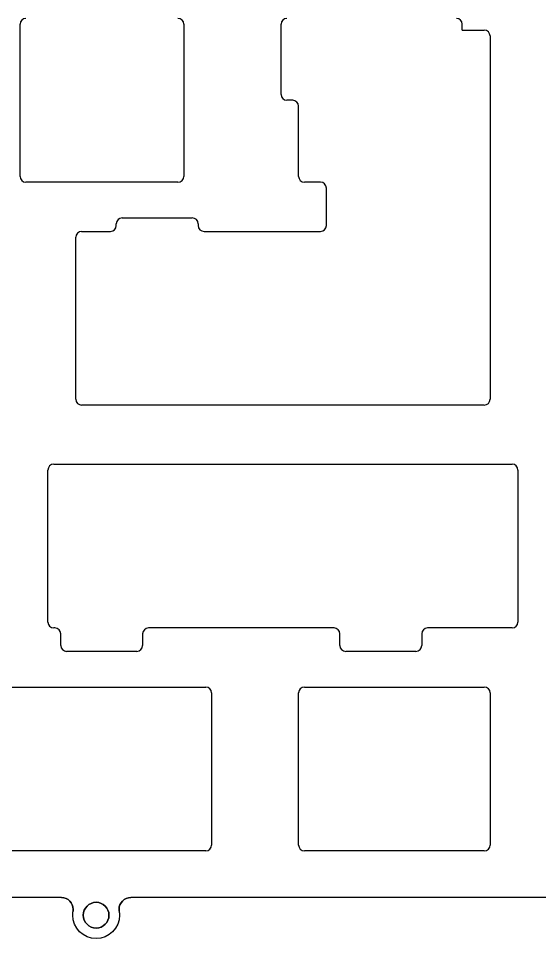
# Model space of a CAD drawing. Header units: inches. Extents: x 20 to 370, y 82 to 211.
# Drawn here: x 261.8 to 306.4, y 82 to 160.7 of the extents above; entities that cross this region are included whole.
import ezdxf

# ---------------------------------------------------------------- set-up
doc = ezdxf.new("R2010")
doc.units = ezdxf.units.IN
doc.header["$MEASUREMENT"] = 0
doc.layers.add('Layer 1', color=7, linetype='Continuous')

# ---------------------------------------------------------------- blocks, each defined once
blk = doc.blocks.new('block 7')
at = {"layer": 'Layer 1', "color": 250, "lineweight": 25, "true_color": 0x333333}
blk.add_lwpolyline([(266.482, 84.523), (266.482, 84.523)], dxfattribs=at)
blk = doc.blocks.new('block 8')
at = {"layer": 'Layer 1', "color": 250, "lineweight": 25, "true_color": 0x333333}
blk.add_lwpolyline([(265.482, 85.523), (265.482, 85.523)], dxfattribs=at)
blk = doc.blocks.new('block 9')
at = {"layer": 'Layer 1', "color": 250, "lineweight": 25, "true_color": 0x333333}
blk.add_lwpolyline([(266.44, 84.023), (266.44, 84.023)], dxfattribs=at)
blk = doc.blocks.new('block 10')
at = {"layer": 'Layer 1', "color": 250, "lineweight": 25, "true_color": 0x333333}
blk.add_lwpolyline([(268.44, 82.023), (268.44, 82.023)], dxfattribs=at)
blk = doc.blocks.new('block 11')
at = {"layer": 'Layer 1', "color": 250, "lineweight": 25, "true_color": 0x333333}
blk.add_lwpolyline([(270.44, 84.023), (270.44, 84.023)], dxfattribs=at)
blk = doc.blocks.new('block 53')
at = {"layer": 'Layer 1', "color": 250, "lineweight": 25, "true_color": 0x333333}
blk.add_lwpolyline([(267.34, 84.023), (267.34, 84.023)], dxfattribs=at)
blk = doc.blocks.new('block 54')
at = {"layer": 'Layer 1', "color": 250, "lineweight": 25, "true_color": 0x333333}
blk.add_lwpolyline([(268.44, 82.923), (268.44, 82.923)], dxfattribs=at)
blk = doc.blocks.new('block 55')
at = {"layer": 'Layer 1', "color": 250, "lineweight": 25, "true_color": 0x333333}
blk.add_lwpolyline([(269.54, 84.023), (269.54, 84.023)], dxfattribs=at)
blk = doc.blocks.new('block 68')
at = {"layer": 'Layer 1', "color": 250, "lineweight": 25, "true_color": 0x333333}
blk.add_lwpolyline([(270.44, 84.023), (270.44, 84.023)], dxfattribs=at)
blk = doc.blocks.new('block 69')
at = {"layer": 'Layer 1', "color": 250, "lineweight": 25, "true_color": 0x333333}
blk.add_lwpolyline([(270.398, 84.523), (270.398, 84.523)], dxfattribs=at)
blk = doc.blocks.new('block 70')
at = {"layer": 'Layer 1', "color": 250, "lineweight": 25, "true_color": 0x333333}
blk.add_lwpolyline([(271.398, 85.523), (271.398, 85.523)], dxfattribs=at)
blk = doc.blocks.new('block 71')
at = {"layer": 'Layer 1', "color": 250, "lineweight": 25, "true_color": 0x333333}
blk.add_lwpolyline([(270.398, 84.523), (270.398, 84.523)], dxfattribs=at)
blk = doc.blocks.new('block 114')
at = {"layer": 'Layer 1', "color": 250, "lineweight": 25, "true_color": 0x333333}
blk.add_lwpolyline([(269.54, 84.023), (269.54, 84.023)], dxfattribs=at)
blk = doc.blocks.new('block 115')
at = {"layer": 'Layer 1', "color": 250, "lineweight": 25, "true_color": 0x333333}
blk.add_lwpolyline([(268.44, 85.123), (268.44, 85.123)], dxfattribs=at)
blk = doc.blocks.new('block 131')
at = {"layer": 'Layer 1', "color": 250, "lineweight": 25, "true_color": 0x333333}
blk.add_open_spline([(266.482, 84.523), (266.482, 85.076), (266.034, 85.523), (265.482, 85.523)], degree=3, dxfattribs=at)
blk = doc.blocks.new('block 132')
at = {"layer": 'Layer 1', "color": 250, "lineweight": 25, "true_color": 0x333333}
blk.add_lwpolyline([(266.482, 84.523), (266.482, 84.523)], dxfattribs=at)
blk = doc.blocks.new('block 133')
at = {"layer": 'Layer 1', "color": 250, "lineweight": 25, "true_color": 0x333333}
blk.add_open_spline([(265.482, 85.523), (266.034, 85.523), (266.482, 85.076), (266.482, 84.523)], degree=3, dxfattribs=at)
blk = doc.blocks.new('block 134')
at = {"layer": 'Layer 1', "color": 250, "lineweight": 25, "true_color": 0x333333}
blk.add_lwpolyline([(265.482, 85.523), (265.482, 85.523)], dxfattribs=at)
blk = doc.blocks.new('block 135')
at = {"layer": 'Layer 1', "color": 250, "lineweight": 25, "true_color": 0x333333}
blk.add_open_spline([(266.44, 84.023), (266.44, 84.135), (266.449, 84.246), (266.468, 84.357)], degree=3, dxfattribs=at)
blk = doc.blocks.new('block 136')
at = {"layer": 'Layer 1', "color": 250, "lineweight": 25, "true_color": 0x333333}
blk.add_lwpolyline([(266.44, 84.023), (266.44, 84.023)], dxfattribs=at)
blk = doc.blocks.new('block 137')
at = {"layer": 'Layer 1', "color": 250, "lineweight": 25, "true_color": 0x333333}
blk.add_open_spline([(266.44, 84.023), (266.44, 84.135), (266.449, 84.246), (266.468, 84.357)], degree=3, dxfattribs=at)
blk = doc.blocks.new('block 138')
at = {"layer": 'Layer 1', "color": 250, "lineweight": 25, "true_color": 0x333333}
blk.add_lwpolyline([(266.468, 84.357), (266.468, 84.357)], dxfattribs=at)
blk = doc.blocks.new('block 139')
at = {"layer": 'Layer 1', "color": 250, "lineweight": 25, "true_color": 0x333333}
blk.add_open_spline([(270.44, 84.023), (270.44, 82.919), (269.544, 82.023), (268.44, 82.023), (267.335, 82.023), (266.44, 82.919), (266.44, 84.023)], degree=3, knots=[0, 0, 0, 0, 1, 1, 1, 2, 2, 2, 2], dxfattribs=at)
blk = doc.blocks.new('block 140')
at = {"layer": 'Layer 1', "color": 250, "lineweight": 25, "true_color": 0x333333}
blk.add_lwpolyline([(270.44, 84.023), (270.44, 84.023)], dxfattribs=at)
blk = doc.blocks.new('block 141')
at = {"layer": 'Layer 1', "color": 250, "lineweight": 25, "true_color": 0x333333}
blk.add_open_spline([(270.44, 84.023), (270.44, 82.919), (269.544, 82.023), (268.44, 82.023), (267.335, 82.023), (266.44, 82.919), (266.44, 84.023)], degree=3, knots=[0, 0, 0, 0, 1, 1, 1, 2, 2, 2, 2], dxfattribs=at)
blk = doc.blocks.new('block 228')
at = {"layer": 'Layer 1', "color": 250, "lineweight": 25, "true_color": 0x333333}
blk.add_open_spline([(267.34, 84.023), (267.34, 83.416), (267.832, 82.923), (268.44, 82.923), (269.047, 82.923), (269.54, 83.416), (269.54, 84.023)], degree=3, knots=[0, 0, 0, 0, 1, 1, 1, 2, 2, 2, 2], dxfattribs=at)
blk = doc.blocks.new('block 229')
at = {"layer": 'Layer 1', "color": 250, "lineweight": 25, "true_color": 0x333333}
blk.add_lwpolyline([(267.34, 84.023), (267.34, 84.023)], dxfattribs=at)
blk = doc.blocks.new('block 230')
at = {"layer": 'Layer 1', "color": 250, "lineweight": 25, "true_color": 0x333333}
blk.add_open_spline([(269.54, 84.023), (269.54, 83.416), (269.047, 82.923), (268.44, 82.923), (267.832, 82.923), (267.34, 83.416), (267.34, 84.023)], degree=3, knots=[0, 0, 0, 0, 1, 1, 1, 2, 2, 2, 2], dxfattribs=at)
blk = doc.blocks.new('block 231')
at = {"layer": 'Layer 1', "color": 250, "lineweight": 25, "true_color": 0x333333}
blk.add_lwpolyline([(269.54, 84.023), (269.54, 84.023)], dxfattribs=at)
blk = doc.blocks.new('block 276')
at = {"layer": 'Layer 1', "color": 250, "lineweight": 25, "true_color": 0x333333}
blk.add_lwpolyline([(345.482, 85.523), (271.398, 85.523)], dxfattribs=at)
blk = doc.blocks.new('block 277')
at = {"layer": 'Layer 1', "color": 250, "lineweight": 25, "true_color": 0x333333}
blk.add_open_spline([(271.398, 85.523), (270.845, 85.523), (270.398, 85.076), (270.398, 84.523), (270.398, 84.467), (270.402, 84.412), (270.412, 84.357)], degree=3, knots=[0, 0, 0, 0, 1, 1, 1, 2, 2, 2, 2], dxfattribs=at)
blk = doc.blocks.new('block 278')
at = {"layer": 'Layer 1', "color": 250, "lineweight": 25, "true_color": 0x333333}
blk.add_open_spline([(270.412, 84.357), (270.43, 84.246), (270.44, 84.135), (270.44, 84.023)], degree=3, dxfattribs=at)
blk = doc.blocks.new('block 279')
at = {"layer": 'Layer 1', "color": 250, "lineweight": 25, "true_color": 0x333333}
blk.add_open_spline([(266.468, 84.357), (266.477, 84.412), (266.482, 84.467), (266.482, 84.523)], degree=3, dxfattribs=at)
blk = doc.blocks.new('block 280')
at = {"layer": 'Layer 1', "color": 250, "lineweight": 25, "true_color": 0x333333}
blk.add_lwpolyline([(265.482, 85.523), (252.268, 85.523)], dxfattribs=at)
blk = doc.blocks.new('block 292')
at = {"layer": 'Layer 1', "color": 250, "lineweight": 25, "true_color": 0x333333}
blk.add_open_spline([(269.54, 84.023), (269.54, 84.631), (269.047, 85.123), (268.44, 85.123), (267.832, 85.123), (267.34, 84.631), (267.34, 84.023)], degree=3, knots=[0, 0, 0, 0, 1, 1, 1, 2, 2, 2, 2], dxfattribs=at)
blk = doc.blocks.new('block 310')
at = {"layer": 'Layer 1', "color": 250, "lineweight": 25, "true_color": 0x333333}
blk.add_lwpolyline([(265.482, 85.523), (252.268, 85.523)], dxfattribs=at)
blk = doc.blocks.new('block 311')
at = {"layer": 'Layer 1', "color": 250, "lineweight": 25, "true_color": 0x333333}
blk.add_open_spline([(266.482, 84.523), (266.482, 84.467), (266.477, 84.412), (266.468, 84.357)], degree=3, dxfattribs=at)
blk = doc.blocks.new('block 312')
at = {"layer": 'Layer 1', "color": 250, "lineweight": 25, "true_color": 0x333333}
blk.add_lwpolyline([(270.412, 84.357), (270.412, 84.357)], dxfattribs=at)
blk = doc.blocks.new('block 313')
at = {"layer": 'Layer 1', "color": 250, "lineweight": 25, "true_color": 0x333333}
blk.add_open_spline([(270.412, 84.357), (270.43, 84.246), (270.44, 84.135), (270.44, 84.023)], degree=3, dxfattribs=at)
blk = doc.blocks.new('block 314')
at = {"layer": 'Layer 1', "color": 250, "lineweight": 25, "true_color": 0x333333}
blk.add_lwpolyline([(271.398, 85.523), (271.398, 85.523)], dxfattribs=at)
blk = doc.blocks.new('block 315')
at = {"layer": 'Layer 1', "color": 250, "lineweight": 25, "true_color": 0x333333}
blk.add_open_spline([(270.412, 84.357), (270.402, 84.412), (270.398, 84.467), (270.398, 84.523), (270.398, 85.076), (270.845, 85.523), (271.398, 85.523)], degree=3, knots=[0, 0, 0, 0, 1, 1, 1, 2, 2, 2, 2], dxfattribs=at)
blk = doc.blocks.new('block 316')
at = {"layer": 'Layer 1', "color": 250, "lineweight": 25, "true_color": 0x333333}
blk.add_lwpolyline([(345.482, 85.523), (271.398, 85.523)], dxfattribs=at)
blk = doc.blocks.new('block 380')
at = {"layer": 'Layer 1', "color": 250, "lineweight": 25, "true_color": 0x333333}
blk.add_open_spline([(267.34, 84.023), (267.34, 84.631), (267.832, 85.123), (268.44, 85.123), (269.047, 85.123), (269.54, 84.631), (269.54, 84.023)], degree=3, knots=[0, 0, 0, 0, 1, 1, 1, 2, 2, 2, 2], dxfattribs=at)
blk = doc.blocks.new('block 459')
at = {"layer": 'Layer 1', "color": 250, "lineweight": 25, "true_color": 0x333333}
blk.add_lwpolyline([(285.75, 147.173), (285.75, 153.173)], dxfattribs=at)
blk = doc.blocks.new('block 460')
at = {"layer": 'Layer 1', "color": 250, "lineweight": 25, "true_color": 0x333333}
blk.add_lwpolyline([(285.25, 153.673), (284.75, 153.673)], dxfattribs=at)
blk = doc.blocks.new('block 461')
at = {"layer": 'Layer 1', "color": 250, "lineweight": 25, "true_color": 0x333333}
blk.add_lwpolyline([(284.25, 154.173), (284.25, 160.173)], dxfattribs=at)
blk = doc.blocks.new('block 463')
at = {"layer": 'Layer 1', "color": 250, "lineweight": 25, "true_color": 0x333333}
blk.add_lwpolyline([(299.75, 159.673), (299.75, 160.173)], dxfattribs=at)
blk = doc.blocks.new('block 464')
at = {"layer": 'Layer 1', "color": 250, "lineweight": 25, "true_color": 0x333333}
blk.add_lwpolyline([(299.75, 159.673), (301.627, 159.673)], dxfattribs=at)
blk = doc.blocks.new('block 465')
at = {"layer": 'Layer 1', "color": 250, "lineweight": 25, "true_color": 0x333333}
blk.add_lwpolyline([(302.127, 159.173), (302.127, 128.123)], dxfattribs=at)
blk = doc.blocks.new('block 466')
at = {"layer": 'Layer 1', "color": 250, "lineweight": 25, "true_color": 0x333333}
blk.add_lwpolyline([(301.627, 127.623), (267.2, 127.623)], dxfattribs=at)
blk = doc.blocks.new('block 467')
at = {"layer": 'Layer 1', "color": 250, "lineweight": 25, "true_color": 0x333333}
blk.add_lwpolyline([(266.7, 128.123), (266.7, 141.965)], dxfattribs=at)
blk = doc.blocks.new('block 468')
at = {"layer": 'Layer 1', "color": 250, "lineweight": 25, "true_color": 0x333333}
blk.add_lwpolyline([(267.2, 142.465), (269.666, 142.465)], dxfattribs=at)
blk = doc.blocks.new('block 469')
at = {"layer": 'Layer 1', "color": 250, "lineweight": 25, "true_color": 0x333333}
blk.add_lwpolyline([(270.166, 142.965), (270.166, 143.123)], dxfattribs=at)
blk = doc.blocks.new('block 470')
at = {"layer": 'Layer 1', "color": 250, "lineweight": 25, "true_color": 0x333333}
blk.add_lwpolyline([(270.666, 143.623), (276.666, 143.623)], dxfattribs=at)
blk = doc.blocks.new('block 471')
at = {"layer": 'Layer 1', "color": 250, "lineweight": 25, "true_color": 0x333333}
blk.add_lwpolyline([(277.166, 143.123), (277.166, 142.965)], dxfattribs=at)
blk = doc.blocks.new('block 472')
at = {"layer": 'Layer 1', "color": 250, "lineweight": 25, "true_color": 0x333333}
blk.add_lwpolyline([(277.666, 142.465), (287.627, 142.465)], dxfattribs=at)
blk = doc.blocks.new('block 473')
at = {"layer": 'Layer 1', "color": 250, "lineweight": 25, "true_color": 0x333333}
blk.add_lwpolyline([(288.127, 142.965), (288.127, 146.173)], dxfattribs=at)
blk = doc.blocks.new('block 474')
at = {"layer": 'Layer 1', "color": 250, "lineweight": 25, "true_color": 0x333333}
blk.add_lwpolyline([(287.627, 146.673), (286.25, 146.673)], dxfattribs=at)
blk = doc.blocks.new('block 551')
at = {"layer": 'Layer 1', "color": 250, "lineweight": 25, "true_color": 0x333333}
blk.add_lwpolyline([(261.938, 147.173), (261.938, 160.173)], dxfattribs=at)
blk = doc.blocks.new('block 553')
at = {"layer": 'Layer 1', "color": 250, "lineweight": 25, "true_color": 0x333333}
blk.add_lwpolyline([(275.937, 160.173), (275.937, 147.173)], dxfattribs=at)
blk = doc.blocks.new('block 554')
at = {"layer": 'Layer 1', "color": 250, "lineweight": 25, "true_color": 0x333333}
blk.add_lwpolyline([(275.437, 146.673), (262.438, 146.673)], dxfattribs=at)
blk = doc.blocks.new('block 707')
at = {"layer": 'Layer 1', "color": 250, "lineweight": 25, "true_color": 0x333333}
blk.add_lwpolyline([(301.631, 89.523), (286.25, 89.523)], dxfattribs=at)
blk = doc.blocks.new('block 716')
at = {"layer": 'Layer 1', "color": 250, "lineweight": 25, "true_color": 0x333333}
blk.add_lwpolyline([(278.318, 103.023), (278.318, 90.023)], dxfattribs=at)
blk = doc.blocks.new('block 717')
at = {"layer": 'Layer 1', "color": 250, "lineweight": 25, "true_color": 0x333333}
blk.add_lwpolyline([(277.818, 89.523), (211.258, 89.523)], dxfattribs=at)
blk = doc.blocks.new('block 721')
at = {"layer": 'Layer 1', "color": 250, "lineweight": 25, "true_color": 0x333333}
blk.add_lwpolyline([(225.312, 103.523), (277.818, 103.523)], dxfattribs=at)
blk = doc.blocks.new('block 723')
at = {"layer": 'Layer 1', "color": 250, "lineweight": 25, "true_color": 0x333333}
blk.add_lwpolyline([(264.819, 122.573), (304.012, 122.573)], dxfattribs=at)
blk = doc.blocks.new('block 736')
at = {"layer": 'Layer 1', "color": 250, "lineweight": 25, "true_color": 0x333333}
blk.add_lwpolyline([(285.75, 90.023), (285.75, 103.023)], dxfattribs=at)
blk = doc.blocks.new('block 737')
at = {"layer": 'Layer 1', "color": 250, "lineweight": 25, "true_color": 0x333333}
blk.add_lwpolyline([(286.25, 103.523), (301.631, 103.523)], dxfattribs=at)
blk = doc.blocks.new('block 738')
at = {"layer": 'Layer 1', "color": 250, "lineweight": 25, "true_color": 0x333333}
blk.add_lwpolyline([(302.131, 103.023), (302.131, 90.023)], dxfattribs=at)
blk = doc.blocks.new('block 744')
at = {"layer": 'Layer 1', "color": 250, "lineweight": 25, "true_color": 0x333333}
blk.add_lwpolyline([(304.512, 122.073), (304.512, 109.073)], dxfattribs=at)
blk = doc.blocks.new('block 745')
at = {"layer": 'Layer 1', "color": 250, "lineweight": 25, "true_color": 0x333333}
blk.add_lwpolyline([(304.012, 108.573), (296.782, 108.573)], dxfattribs=at)
blk = doc.blocks.new('block 746')
at = {"layer": 'Layer 1', "color": 250, "lineweight": 25, "true_color": 0x333333}
blk.add_lwpolyline([(296.282, 108.073), (296.282, 107.073)], dxfattribs=at)
blk = doc.blocks.new('block 747')
at = {"layer": 'Layer 1', "color": 250, "lineweight": 25, "true_color": 0x333333}
blk.add_lwpolyline([(295.782, 106.573), (289.782, 106.573)], dxfattribs=at)
blk = doc.blocks.new('block 748')
at = {"layer": 'Layer 1', "color": 250, "lineweight": 25, "true_color": 0x333333}
blk.add_lwpolyline([(289.282, 107.073), (289.282, 108.073)], dxfattribs=at)
blk = doc.blocks.new('block 749')
at = {"layer": 'Layer 1', "color": 250, "lineweight": 25, "true_color": 0x333333}
blk.add_lwpolyline([(288.782, 108.573), (272.919, 108.573)], dxfattribs=at)
blk = doc.blocks.new('block 750')
at = {"layer": 'Layer 1', "color": 250, "lineweight": 25, "true_color": 0x333333}
blk.add_lwpolyline([(272.419, 108.073), (272.419, 107.073)], dxfattribs=at)
blk = doc.blocks.new('block 751')
at = {"layer": 'Layer 1', "color": 250, "lineweight": 25, "true_color": 0x333333}
blk.add_lwpolyline([(271.919, 106.573), (265.919, 106.573)], dxfattribs=at)
blk = doc.blocks.new('block 752')
at = {"layer": 'Layer 1', "color": 250, "lineweight": 25, "true_color": 0x333333}
blk.add_lwpolyline([(265.419, 107.073), (265.419, 108.073)], dxfattribs=at)
blk = doc.blocks.new('block 753')
at = {"layer": 'Layer 1', "color": 250, "lineweight": 25, "true_color": 0x333333}
blk.add_lwpolyline([(264.919, 108.573), (264.819, 108.573)], dxfattribs=at)
blk = doc.blocks.new('block 754')
at = {"layer": 'Layer 1', "color": 250, "lineweight": 25, "true_color": 0x333333}
blk.add_lwpolyline([(264.319, 109.073), (264.319, 122.073)], dxfattribs=at)
blk = doc.blocks.new('block 827')
at = {"layer": 'Layer 1', "color": 250, "lineweight": 25, "true_color": 0x333333}
blk.add_open_spline([(285.75, 153.173), (285.75, 153.449), (285.526, 153.673), (285.25, 153.673)], degree=3, dxfattribs=at)
blk = doc.blocks.new('block 828')
at = {"layer": 'Layer 1', "color": 250, "lineweight": 25, "true_color": 0x333333}
blk.add_open_spline([(284.25, 154.173), (284.25, 153.896), (284.474, 153.673), (284.75, 153.673)], degree=3, dxfattribs=at)
blk = doc.blocks.new('block 829')
at = {"layer": 'Layer 1', "color": 250, "lineweight": 25, "true_color": 0x333333}
blk.add_open_spline([(284.75, 160.673), (284.474, 160.673), (284.25, 160.449), (284.25, 160.173)], degree=3, dxfattribs=at)
blk = doc.blocks.new('block 830')
at = {"layer": 'Layer 1', "color": 250, "lineweight": 25, "true_color": 0x333333}
blk.add_open_spline([(299.75, 160.173), (299.75, 160.449), (299.526, 160.673), (299.25, 160.673)], degree=3, dxfattribs=at)
blk = doc.blocks.new('block 831')
at = {"layer": 'Layer 1', "color": 250, "lineweight": 25, "true_color": 0x333333}
blk.add_open_spline([(302.127, 159.173), (302.127, 159.449), (301.903, 159.673), (301.627, 159.673)], degree=3, dxfattribs=at)
blk = doc.blocks.new('block 832')
at = {"layer": 'Layer 1', "color": 250, "lineweight": 25, "true_color": 0x333333}
blk.add_open_spline([(301.627, 127.623), (301.903, 127.623), (302.127, 127.847), (302.127, 128.123)], degree=3, dxfattribs=at)
blk = doc.blocks.new('block 833')
at = {"layer": 'Layer 1', "color": 250, "lineweight": 25, "true_color": 0x333333}
blk.add_open_spline([(266.7, 128.123), (266.7, 127.847), (266.924, 127.623), (267.2, 127.623)], degree=3, dxfattribs=at)
blk = doc.blocks.new('block 834')
at = {"layer": 'Layer 1', "color": 250, "lineweight": 25, "true_color": 0x333333}
blk.add_open_spline([(267.2, 142.465), (266.924, 142.465), (266.7, 142.241), (266.7, 141.965)], degree=3, dxfattribs=at)
blk = doc.blocks.new('block 835')
at = {"layer": 'Layer 1', "color": 250, "lineweight": 25, "true_color": 0x333333}
blk.add_open_spline([(269.666, 142.465), (269.942, 142.465), (270.166, 142.689), (270.166, 142.965)], degree=3, dxfattribs=at)
blk = doc.blocks.new('block 836')
at = {"layer": 'Layer 1', "color": 250, "lineweight": 25, "true_color": 0x333333}
blk.add_open_spline([(270.666, 143.623), (270.39, 143.623), (270.166, 143.399), (270.166, 143.123)], degree=3, dxfattribs=at)
blk = doc.blocks.new('block 837')
at = {"layer": 'Layer 1', "color": 250, "lineweight": 25, "true_color": 0x333333}
blk.add_open_spline([(277.166, 143.123), (277.166, 143.399), (276.942, 143.623), (276.666, 143.623)], degree=3, dxfattribs=at)
blk = doc.blocks.new('block 838')
at = {"layer": 'Layer 1', "color": 250, "lineweight": 25, "true_color": 0x333333}
blk.add_open_spline([(277.166, 142.965), (277.166, 142.689), (277.39, 142.465), (277.666, 142.465)], degree=3, dxfattribs=at)
blk = doc.blocks.new('block 839')
at = {"layer": 'Layer 1', "color": 250, "lineweight": 25, "true_color": 0x333333}
blk.add_open_spline([(287.627, 142.465), (287.903, 142.465), (288.127, 142.689), (288.127, 142.965)], degree=3, dxfattribs=at)
blk = doc.blocks.new('block 840')
at = {"layer": 'Layer 1', "color": 250, "lineweight": 25, "true_color": 0x333333}
blk.add_open_spline([(288.127, 146.173), (288.127, 146.449), (287.903, 146.673), (287.627, 146.673)], degree=3, dxfattribs=at)
blk = doc.blocks.new('block 841')
at = {"layer": 'Layer 1', "color": 250, "lineweight": 25, "true_color": 0x333333}
blk.add_open_spline([(285.75, 147.173), (285.75, 146.897), (285.974, 146.673), (286.25, 146.673)], degree=3, dxfattribs=at)
blk = doc.blocks.new('block 918')
at = {"layer": 'Layer 1', "color": 250, "lineweight": 25, "true_color": 0x333333}
blk.add_open_spline([(261.938, 147.173), (261.938, 146.897), (262.162, 146.673), (262.438, 146.673)], degree=3, dxfattribs=at)
blk = doc.blocks.new('block 919')
at = {"layer": 'Layer 1', "color": 250, "lineweight": 25, "true_color": 0x333333}
blk.add_open_spline([(262.438, 160.673), (262.162, 160.673), (261.938, 160.449), (261.938, 160.173)], degree=3, dxfattribs=at)
blk = doc.blocks.new('block 920')
at = {"layer": 'Layer 1', "color": 250, "lineweight": 25, "true_color": 0x333333}
blk.add_open_spline([(275.937, 160.173), (275.937, 160.449), (275.713, 160.673), (275.437, 160.673)], degree=3, dxfattribs=at)
blk = doc.blocks.new('block 921')
at = {"layer": 'Layer 1', "color": 250, "lineweight": 25, "true_color": 0x333333}
blk.add_open_spline([(275.437, 146.673), (275.713, 146.673), (275.937, 146.897), (275.937, 147.173)], degree=3, dxfattribs=at)
blk = doc.blocks.new('block 1078')
at = {"layer": 'Layer 1', "color": 250, "lineweight": 25, "true_color": 0x333333}
blk.add_open_spline([(278.318, 103.023), (278.318, 103.299), (278.094, 103.523), (277.818, 103.523)], degree=3, dxfattribs=at)
blk = doc.blocks.new('block 1079')
at = {"layer": 'Layer 1', "color": 250, "lineweight": 25, "true_color": 0x333333}
blk.add_open_spline([(277.818, 89.523), (278.094, 89.523), (278.318, 89.747), (278.318, 90.023)], degree=3, dxfattribs=at)
blk = doc.blocks.new('block 1098')
at = {"layer": 'Layer 1', "color": 250, "lineweight": 25, "true_color": 0x333333}
blk.add_open_spline([(285.75, 90.023), (285.75, 89.747), (285.974, 89.523), (286.25, 89.523)], degree=3, dxfattribs=at)
blk = doc.blocks.new('block 1099')
at = {"layer": 'Layer 1', "color": 250, "lineweight": 25, "true_color": 0x333333}
blk.add_open_spline([(286.25, 103.523), (285.974, 103.523), (285.75, 103.299), (285.75, 103.023)], degree=3, dxfattribs=at)
blk = doc.blocks.new('block 1100')
at = {"layer": 'Layer 1', "color": 250, "lineweight": 25, "true_color": 0x333333}
blk.add_open_spline([(302.131, 103.023), (302.131, 103.299), (301.907, 103.523), (301.631, 103.523)], degree=3, dxfattribs=at)
blk = doc.blocks.new('block 1101')
at = {"layer": 'Layer 1', "color": 250, "lineweight": 25, "true_color": 0x333333}
blk.add_open_spline([(301.631, 89.523), (301.907, 89.523), (302.131, 89.747), (302.131, 90.023)], degree=3, dxfattribs=at)
blk = doc.blocks.new('block 1106')
at = {"layer": 'Layer 1', "color": 250, "lineweight": 25, "true_color": 0x333333}
blk.add_open_spline([(304.512, 122.073), (304.512, 122.349), (304.288, 122.573), (304.012, 122.573)], degree=3, dxfattribs=at)
blk = doc.blocks.new('block 1107')
at = {"layer": 'Layer 1', "color": 250, "lineweight": 25, "true_color": 0x333333}
blk.add_open_spline([(304.012, 108.573), (304.288, 108.573), (304.512, 108.797), (304.512, 109.073)], degree=3, dxfattribs=at)
blk = doc.blocks.new('block 1108')
at = {"layer": 'Layer 1', "color": 250, "lineweight": 25, "true_color": 0x333333}
blk.add_open_spline([(296.782, 108.573), (296.506, 108.573), (296.282, 108.349), (296.282, 108.073)], degree=3, dxfattribs=at)
blk = doc.blocks.new('block 1109')
at = {"layer": 'Layer 1', "color": 250, "lineweight": 25, "true_color": 0x333333}
blk.add_open_spline([(295.782, 106.573), (296.058, 106.573), (296.282, 106.797), (296.282, 107.073)], degree=3, dxfattribs=at)
blk = doc.blocks.new('block 1110')
at = {"layer": 'Layer 1', "color": 250, "lineweight": 25, "true_color": 0x333333}
blk.add_open_spline([(289.282, 107.073), (289.282, 106.797), (289.506, 106.573), (289.782, 106.573)], degree=3, dxfattribs=at)
blk = doc.blocks.new('block 1111')
at = {"layer": 'Layer 1', "color": 250, "lineweight": 25, "true_color": 0x333333}
blk.add_open_spline([(289.282, 108.073), (289.282, 108.349), (289.058, 108.573), (288.782, 108.573)], degree=3, dxfattribs=at)
blk = doc.blocks.new('block 1112')
at = {"layer": 'Layer 1', "color": 250, "lineweight": 25, "true_color": 0x333333}
blk.add_open_spline([(272.919, 108.573), (272.643, 108.573), (272.419, 108.349), (272.419, 108.073)], degree=3, dxfattribs=at)
blk = doc.blocks.new('block 1113')
at = {"layer": 'Layer 1', "color": 250, "lineweight": 25, "true_color": 0x333333}
blk.add_open_spline([(271.919, 106.573), (272.195, 106.573), (272.419, 106.797), (272.419, 107.073)], degree=3, dxfattribs=at)
blk = doc.blocks.new('block 1114')
at = {"layer": 'Layer 1', "color": 250, "lineweight": 25, "true_color": 0x333333}
blk.add_open_spline([(265.419, 107.073), (265.419, 106.797), (265.643, 106.573), (265.919, 106.573)], degree=3, dxfattribs=at)
blk = doc.blocks.new('block 1115')
at = {"layer": 'Layer 1', "color": 250, "lineweight": 25, "true_color": 0x333333}
blk.add_open_spline([(265.419, 108.073), (265.419, 108.349), (265.195, 108.573), (264.919, 108.573)], degree=3, dxfattribs=at)
blk = doc.blocks.new('block 1116')
at = {"layer": 'Layer 1', "color": 250, "lineweight": 25, "true_color": 0x333333}
blk.add_open_spline([(264.319, 109.073), (264.319, 108.797), (264.543, 108.573), (264.819, 108.573)], degree=3, dxfattribs=at)
blk = doc.blocks.new('block 1117')
at = {"layer": 'Layer 1', "color": 250, "lineweight": 25, "true_color": 0x333333}
blk.add_open_spline([(264.819, 122.573), (264.543, 122.573), (264.319, 122.349), (264.319, 122.073)], degree=3, dxfattribs=at)

msp = doc.modelspace()

# ---------------------------------------------------------------- block references
at = {"layer": 'Layer 1'}
for name in ['block 919', 'block 920', 'block 829', 'block 830', 'block 551', 'block 553', 'block 461', 'block 463', 'block 464', 'block 831', 'block 465', 'block 828', 'block 460', 'block 827', 'block 459', 'block 918', 'block 921', 'block 841', 'block 554', 'block 474', 'block 840', 'block 473', 'block 836', 'block 470', 'block 837', 'block 834', 'block 468', 'block 835', 'block 469', 'block 471', 'block 838', 'block 472', 'block 839', 'block 467', 'block 833', 'block 466', 'block 832', 'block 1117', 'block 754', 'block 723', 'block 1106', 'block 744', 'block 1116', 'block 753', 'block 1115', 'block 1112', 'block 749', 'block 1111', 'block 1108', 'block 745', 'block 1107', 'block 752', 'block 750', 'block 748', 'block 746', 'block 1114', 'block 1113', 'block 1110', 'block 1109', 'block 751', 'block 747', 'block 721', 'block 1078', 'block 1099', 'block 737', 'block 1100', 'block 716', 'block 736', 'block 738', 'block 1079', 'block 1098', 'block 1101', 'block 717', 'block 707', 'block 280', 'block 310', 'block 8', 'block 131', 'block 133', 'block 134', 'block 292', 'block 380', 'block 115', 'block 277', 'block 315', 'block 70', 'block 276', 'block 314', 'block 316', 'block 135', 'block 137', 'block 279', 'block 311', 'block 138', 'block 7', 'block 132', 'block 69', 'block 71', 'block 278', 'block 312', 'block 313', 'block 9', 'block 136', 'block 139', 'block 141', 'block 53', 'block 228', 'block 229', 'block 230', 'block 55', 'block 114', 'block 231', 'block 11', 'block 68', 'block 140', 'block 54', 'block 10']:
    msp.add_blockref(name, (0, 0), dxfattribs=at)

doc.saveas('drawing.dxf')
